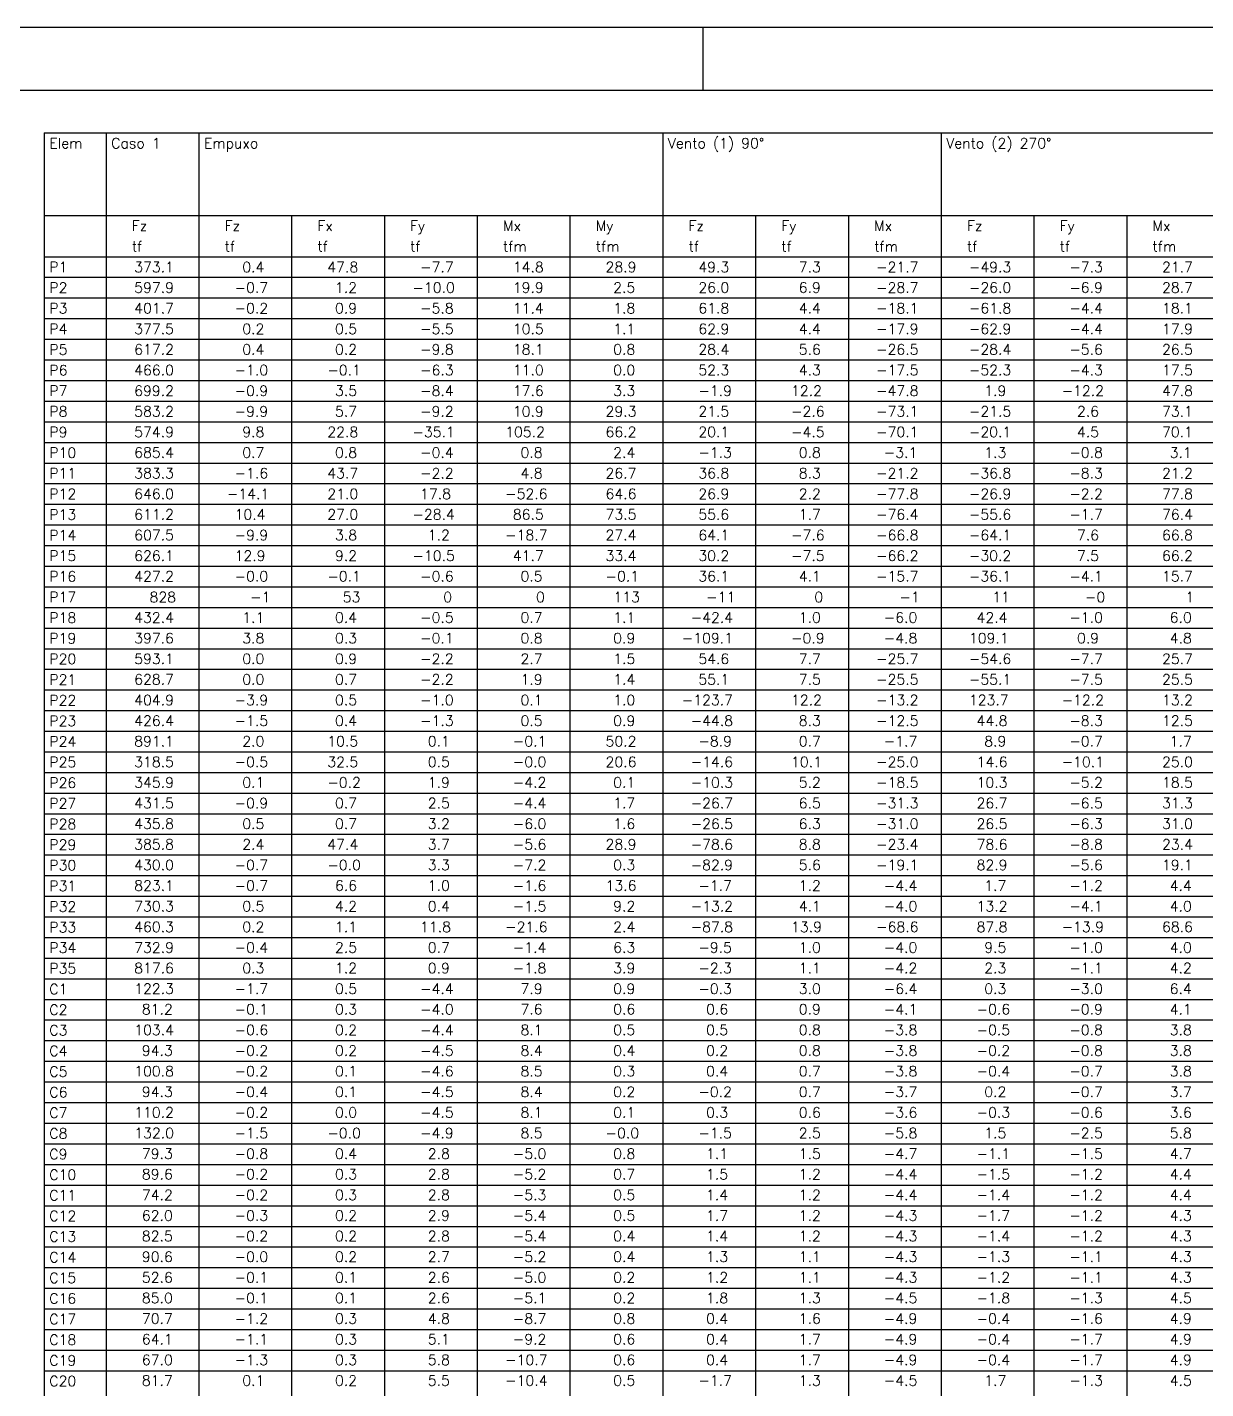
# Model space of a CAD drawing. Extents: x 13140 to 24180, y 0 to 6308.
# Drawn here: x 18649 to 20054, y 4686 to 6308 of the extents above; entities that cross this region are included whole.
import ezdxf

# ---------------------------------------------------------------- set-up
doc = ezdxf.new("R2010")
doc.units = 0
doc.header["$LTSCALE"] = 75
doc.header["$MEASUREMENT"] = 0
doc.layers.get('0').update_dxf_attribs({"color": 3, "linetype": 'CONTINUOUS'})
doc.layers.add('221', color=1, linetype='CONTINUOUS')
doc.layers.add('222', color=6, linetype='CONTINUOUS')
doc.styles.get("Standard").update_dxf_attribs({"font": 'ROMANS.SHX'})

msp = doc.modelspace()

# ---------------------------------------------------------------- linework, layer by layer
for p, q in [((13140, 6307.5), (24180, 6307.5)), ((19455, 6232.5), (19455, 6307.5)), ((18669.5, 6181.6), (24051.4, 6181.6)), ((18669.5, 6181.6), (18669.5, 4019)), ((18743.3, 6181.6), (18743.3, 4019)), ((18853.9, 6181.6), (18853.9, 6083.3)), ((19406.8, 6181.6), (19406.8, 6083.3)), ((19738.5, 6181.6), (19738.5, 6083.3)), ((18669.5, 6083.3), (24051.4, 6083.3)), ((18853.9, 6083.3), (18853.9, 4019)), ((18964.4, 6083.3), (18964.4, 4019)), ((19075, 6083.3), (19075, 4019)), ((19185.6, 6083.3), (19185.6, 4019)), ((19296.2, 6083.3), (19296.2, 4019)), ((19406.8, 6083.3), (19406.8, 4019)), ((19517.4, 6083.3), (19517.4, 4019)), ((19628, 6083.3), (19628, 4019)), ((19738.5, 6083.3), (19738.5, 4019)), ((19849.1, 6083.3), (19849.1, 4019)), ((19959.7, 6083.3), (19959.7, 4019)), ((18669.5, 6034.1), (24051.4, 6034.1))]:
    msp.add_line(p, q)
at = {"layer": '221'}
for p, q in [((18669.5, 6009.6), (24051.4, 6009.6)), ((18669.5, 5985), (24051.4, 5985)), ((18669.5, 5960.4), (24051.4, 5960.4)), ((18669.5, 5935.8), (24051.4, 5935.8)), ((18669.5, 5911.3), (24051.4, 5911.3)), ((18669.5, 5886.7), (24051.4, 5886.7)), ((18669.5, 5862.1), (24051.4, 5862.1)), ((18669.5, 5837.5), (24051.4, 5837.5)), ((18669.5, 5813), (24051.4, 5813)), ((18669.5, 5788.4), (24051.4, 5788.4)), ((18669.5, 5763.8), (24051.4, 5763.8)), ((18669.5, 5739.2), (24051.4, 5739.2)), ((18669.5, 5714.7), (24051.4, 5714.7)), ((18669.5, 5690.1), (24050.3, 5690.1)), ((18669.5, 5665.5), (24050.3, 5665.5)), ((18669.5, 5641), (24050.3, 5641)), ((18669.5, 5616.4), (24051.4, 5616.4)), ((18669.5, 5591.8), (24050.3, 5591.8)), ((18669.5, 5567.2), (24051.4, 5567.2)), ((18669.5, 5542.7), (24051.4, 5542.7)), ((18669.5, 5518.1), (24051.4, 5518.1)), ((18669.5, 5493.5), (24051.4, 5493.5)), ((18669.5, 5468.9), (24051.4, 5468.9)), ((18669.5, 5444.4), (24051.4, 5444.4)), ((18669.5, 5444.4), (24051.4, 5444.4)), ((18669.5, 5419.8), (24051.4, 5419.8)), ((18669.5, 5419.8), (24051.4, 5419.8)), ((18669.5, 5395.2), (24051.4, 5395.2)), ((18669.5, 5370.6), (24051.4, 5370.6)), ((18669.5, 5346.1), (24051.4, 5346.1)), ((18669.5, 5321.5), (24051.4, 5321.5)), ((18669.5, 5321.5), (24051.4, 5321.5)), ((18669.5, 5296.9), (24051.4, 5296.9)), ((18669.5, 5272.3), (24051.4, 5272.3)), ((18669.5, 5247.8), (24051.4, 5247.8)), ((18669.5, 5223.2), (24051.4, 5223.2)), ((18669.5, 5198.6), (24051.4, 5198.6)), ((18669.5, 5174), (24051.4, 5174)), ((18669.5, 5149.5), (24051.4, 5149.5)), ((18669.5, 5124.9), (24051.4, 5124.9)), ((18669.5, 5100.3), (24051.4, 5100.3)), ((18669.5, 5075.7), (24051.4, 5075.7)), ((18669.5, 5051.2), (24051.4, 5051.2)), ((18669.5, 5026.6), (24051.4, 5026.6)), ((18669.5, 5002), (24051.4, 5002)), ((18669.5, 4977.4), (24051.4, 4977.4)), ((18669.5, 4952.9), (24051.4, 4952.9)), ((18669.5, 4928.3), (24051.4, 4928.3)), ((18669.5, 4903.7), (24051.4, 4903.7)), ((18669.5, 4879.1), (24051.4, 4879.1)), ((18669.5, 4854.6), (24051.4, 4854.6)), ((18669.5, 4830), (24051.4, 4830)), ((18669.5, 4805.4), (24051.4, 4805.4)), ((18669.5, 4780.8), (24051.4, 4780.8)), ((18669.5, 4756.3), (24051.4, 4756.3)), ((18669.5, 4731.7), (24051.4, 4731.7)), ((18669.5, 4707.1), (24051.4, 4707.1))]:
    msp.add_line(p, q, dxfattribs=at)
at = {"layer": '222'}
msp.add_line((13327.5, 6232.5), (24105, 6232.5), dxfattribs=at)

# ---------------------------------------------------------------- texts
for s, height, p in [('Elem', 12.29, (18675.7, 6163.2)), ('Caso 1', 12.29, (18749.4, 6163.2)), ('Empuxo', 12.29, (18860, 6163.2)), ('Vento (1) 90%%d', 12.287, (19412.9, 6163.2)), ('Vento (2) 270%%d', 12.287, (19744.7, 6163.2)), ('Fz', 12.29, (18774, 6064.9)), ('Fz', 12.29, (18884.6, 6064.9)), ('Fx', 12.29, (18995.2, 6064.9)), ('Fy', 12.29, (19105.7, 6064.9)), ('Mx', 12.29, (19216.3, 6064.9)), ('My', 12.29, (19326.9, 6064.9)), ('Fz', 12.29, (19437.5, 6064.9)), ('Fy', 12.29, (19548.1, 6064.9)), ('Mx', 12.29, (19658.7, 6064.9)), ('Fz', 12.29, (19769.3, 6064.9)), ('Fy', 12.29, (19879.8, 6064.9)), ('Mx', 12.29, (19990.4, 6064.9)), ('tf', 12.29, (18774, 6040.3)), ('tf', 12.29, (18884.6, 6040.3)), ('tf', 12.29, (18995.2, 6040.3)), ('tf', 12.29, (19105.7, 6040.3)), ('tfm', 12.29, (19216.3, 6040.3)), ('tfm', 12.29, (19326.9, 6040.3)), ('tf', 12.29, (19437.5, 6040.3)), ('tf', 12.29, (19548.1, 6040.3)), ('tfm', 12.29, (19658.7, 6040.3)), ('tf', 12.29, (19769.3, 6040.3)), ('tf', 12.29, (19879.8, 6040.3)), ('tfm', 12.29, (19990.4, 6040.3)), ('P1', 12.3, (18675.7, 6015.7)), ('   373.1', 12.28, (18749.4, 6015.7)), ('     0.4', 12.28, (18859.9, 6015.7)), ('    47.8', 12.28, (18970.4, 6015.7)), ('    -7.7', 12.28, (19081, 6015.7)), ('    14.8', 12.28, (19191.5, 6015.7)), ('    28.9', 12.28, (19302, 6015.7)), ('    49.3', 12.28, (19412.6, 6015.7)), ('     7.3', 12.28, (19523.1, 6015.7)), ('   -21.7', 12.28, (19633.6, 6015.7)), ('   -49.3', 12.28, (19744.2, 6015.7)), ('    -7.3', 12.28, (19854.7, 6015.7)), ('    21.7', 12.28, (19965.2, 6015.7)), ('P2', 12.29, (18675.7, 5991.1)), ('   597.9', 12.28, (18749.4, 5991.2)), ('    -0.7', 12.28, (18859.9, 5991.2)), ('     1.2', 12.28, (18970.4, 5991.2)), ('   -10.0', 12.28, (19081, 5991.2)), ('    19.9', 12.28, (19191.5, 5991.2)), ('     2.5', 12.28, (19302, 5991.2)), ('    26.0', 12.28, (19412.6, 5991.2)), ('     6.9', 12.28, (19523.1, 5991.2)), ('   -28.7', 12.28, (19633.6, 5991.2)), ('   -26.0', 12.28, (19744.2, 5991.2)), ('    -6.9', 12.28, (19854.7, 5991.2)), ('    28.7', 12.28, (19965.2, 5991.2)), ('P3', 12.29, (18675.7, 5966.6)), ('   401.7', 12.28, (18749.4, 5966.6)), ('    -0.2', 12.28, (18859.9, 5966.6)), ('     0.9', 12.28, (18970.4, 5966.6)), ('    -5.8', 12.28, (19081, 5966.6)), ('    11.4', 12.28, (19191.5, 5966.6)), ('     1.8', 12.28, (19302, 5966.6)), ('    61.8', 12.28, (19412.6, 5966.6)), ('     4.4', 12.28, (19523.1, 5966.6)), ('   -18.1', 12.28, (19633.6, 5966.6)), ('   -61.8', 12.28, (19744.2, 5966.6)), ('    -4.4', 12.28, (19854.7, 5966.6)), ('    18.1', 12.28, (19965.2, 5966.6)), ('P4', 12.29, (18675.7, 5942)), ('   377.5', 12.28, (18749.4, 5942)), ('     0.2', 12.28, (18859.9, 5942)), ('     0.5', 12.28, (18970.4, 5942)), ('    -5.5', 12.28, (19081, 5942)), ('    10.5', 12.28, (19191.5, 5942)), ('     1.1', 12.28, (19302, 5942)), ('    62.9', 12.28, (19412.6, 5942)), ('     4.4', 12.28, (19523.1, 5942)), ('   -17.9', 12.28, (19633.6, 5942)), ('   -62.9', 12.28, (19744.2, 5942)), ('    -4.4', 12.28, (19854.7, 5942)), ('    17.9', 12.28, (19965.2, 5942)), ('P5', 12.29, (18675.7, 5917.4)), ('   617.2', 12.28, (18749.4, 5917.5)), ('     0.4', 12.28, (18859.9, 5917.5)), ('     0.2', 12.28, (18970.4, 5917.5)), ('    -9.8', 12.28, (19081, 5917.5)), ('    18.1', 12.28, (19191.5, 5917.5)), ('     0.8', 12.28, (19302, 5917.5)), ('    28.4', 12.28, (19412.6, 5917.5)), ('     5.6', 12.28, (19523.1, 5917.5)), ('   -26.5', 12.28, (19633.6, 5917.5)), ('   -28.4', 12.28, (19744.2, 5917.5)), ('    -5.6', 12.28, (19854.7, 5917.5)), ('    26.5', 12.28, (19965.2, 5917.5)), ('P6', 12.29, (18675.7, 5892.8)), ('   466.0', 12.28, (18749.4, 5892.9)), ('    -1.0', 12.28, (18859.9, 5892.9)), ('    -0.1', 12.28, (18970.4, 5892.9)), ('    -6.3', 12.28, (19081, 5892.9)), ('    11.0', 12.28, (19191.5, 5892.9)), ('     0.0', 12.28, (19302, 5892.9)), ('    52.3', 12.28, (19412.6, 5892.9)), ('     4.3', 12.28, (19523.1, 5892.9)), ('   -17.5', 12.28, (19633.6, 5892.9)), ('   -52.3', 12.28, (19744.2, 5892.9)), ('    -4.3', 12.28, (19854.7, 5892.9)), ('    17.5', 12.28, (19965.2, 5892.9)), ('P7', 12.29, (18675.7, 5868.3)), ('   699.2', 12.28, (18749.4, 5868.3)), ('    -0.9', 12.28, (18859.9, 5868.3)), ('     3.5', 12.28, (18970.4, 5868.3)), ('    -8.4', 12.28, (19081, 5868.3)), ('    17.6', 12.28, (19191.5, 5868.3)), ('     3.3', 12.28, (19302, 5868.3)), ('    -1.9', 12.28, (19412.6, 5868.3)), ('    12.2', 12.28, (19523.1, 5868.3)), ('   -47.8', 12.28, (19633.6, 5868.3)), ('     1.9', 12.28, (19744.2, 5868.3)), ('   -12.2', 12.28, (19854.7, 5868.3)), ('    47.8', 12.28, (19965.2, 5868.3)), ('P8', 12.29, (18675.7, 5843.7)), ('   583.2', 12.28, (18749.4, 5843.8)), ('    -9.9', 12.28, (18859.9, 5843.8)), ('     5.7', 12.28, (18970.4, 5843.8)), ('    -9.2', 12.28, (19081, 5843.8)), ('    10.9', 12.28, (19191.5, 5843.8)), ('    29.3', 12.28, (19302, 5843.8)), ('    21.5', 12.28, (19412.6, 5843.8)), ('    -2.6', 12.28, (19523.1, 5843.8)), ('   -73.1', 12.28, (19633.6, 5843.8)), ('   -21.5', 12.28, (19744.2, 5843.8)), ('     2.6', 12.28, (19854.7, 5843.8)), ('    73.1', 12.28, (19965.2, 5843.8)), ('P9', 12.29, (18675.7, 5819.1)), ('   574.9', 12.28, (18749.4, 5819.2)), ('     9.8', 12.28, (18859.9, 5819.2)), ('    22.8', 12.28, (18970.4, 5819.2)), ('   -35.1', 12.28, (19081, 5819.2)), ('   105.2', 12.28, (19191.5, 5819.2)), ('    66.2', 12.28, (19302, 5819.2)), ('    20.1', 12.28, (19412.6, 5819.2)), ('    -4.5', 12.28, (19523.1, 5819.2)), ('   -70.1', 12.28, (19633.6, 5819.2)), ('   -20.1', 12.28, (19744.2, 5819.2)), ('     4.5', 12.28, (19854.7, 5819.2)), ('    70.1', 12.28, (19965.2, 5819.2)), ('P10', 12.29, (18675.7, 5794.5)), ('   685.4', 12.28, (18749.4, 5794.7)), ('     0.7', 12.28, (18859.9, 5794.7)), ('     0.8', 12.28, (18970.4, 5794.7)), ('    -0.4', 12.28, (19081, 5794.7)), ('     0.8', 12.28, (19191.5, 5794.7)), ('     2.4', 12.28, (19302, 5794.7)), ('    -1.3', 12.28, (19412.6, 5794.7)), ('     0.8', 12.28, (19523.1, 5794.7)), ('    -3.1', 12.28, (19633.6, 5794.7)), ('     1.3', 12.28, (19744.2, 5794.7)), ('    -0.8', 12.28, (19854.7, 5794.7)), ('     3.1', 12.28, (19965.2, 5794.7)), ('P11', 12.3, (18675.7, 5770)), ('   383.3', 12.28, (18749.4, 5770.1)), ('    -1.6', 12.28, (18859.9, 5770.1)), ('    43.7', 12.28, (18970.4, 5770.1)), ('    -2.2', 12.28, (19081, 5770.1)), ('     4.8', 12.28, (19191.5, 5770.1)), ('    26.7', 12.28, (19302, 5770.1)), ('    36.8', 12.28, (19412.6, 5770.1)), ('     8.3', 12.28, (19523.1, 5770.1)), ('   -21.2', 12.28, (19633.6, 5770.1)), ('   -36.8', 12.28, (19744.2, 5770.1)), ('    -8.3', 12.28, (19854.7, 5770.1)), ('    21.2', 12.28, (19965.2, 5770.1)), ('   646.0', 12.28, (18749.4, 5745.5)), ('   -14.1', 12.28, (18859.9, 5745.5)), ('    21.0', 12.28, (18970.4, 5745.5)), ('    17.8', 12.28, (19081, 5745.5)), ('   -52.6', 12.28, (19191.5, 5745.5)), ('    64.6', 12.28, (19302, 5745.5)), ('    26.9', 12.28, (19412.6, 5745.5)), ('     2.2', 12.28, (19523.1, 5745.5)), ('   -77.8', 12.28, (19633.6, 5745.5)), ('   -26.9', 12.28, (19744.2, 5745.5)), ('    -2.2', 12.28, (19854.7, 5745.5)), ('    77.8', 12.28, (19965.2, 5745.5)), ('P12', 12.29, (18675.7, 5745.4)), ('P13', 12.29, (18675.7, 5720.8)), ('   611.2', 12.28, (18749.4, 5721)), ('    10.4', 12.28, (18859.9, 5721)), ('    27.0', 12.28, (18970.4, 5721)), ('   -28.4', 12.28, (19081, 5721)), ('    86.5', 12.28, (19191.5, 5721)), ('    73.5', 12.28, (19302, 5721)), ('    55.6', 12.28, (19412.6, 5721)), ('     1.7', 12.28, (19523.1, 5721)), ('   -76.4', 12.28, (19633.6, 5721)), ('   -55.6', 12.28, (19744.2, 5721)), ('    -1.7', 12.28, (19854.7, 5721)), ('    76.4', 12.28, (19965.2, 5721)), ('P14', 12.29, (18675.7, 5696.2)), ('   607.5', 12.28, (18749.4, 5696.4)), ('    -9.9', 12.28, (18859.9, 5696.4)), ('     3.8', 12.28, (18970.4, 5696.4)), ('     1.2', 12.28, (19081, 5696.4)), ('   -18.7', 12.28, (19191.5, 5696.4)), ('    27.4', 12.28, (19302, 5696.4)), ('    64.1', 12.28, (19412.6, 5696.4)), ('    -7.6', 12.28, (19523.1, 5696.4)), ('   -66.8', 12.28, (19633.6, 5696.4)), ('   -64.1', 12.28, (19744.2, 5696.4)), ('     7.6', 12.28, (19854.7, 5696.4)), ('    66.8', 12.28, (19965.2, 5696.4)), ('P15', 12.29, (18675.7, 5671.7)), ('   626.1', 12.28, (18749.4, 5671.8)), ('    12.9', 12.28, (18859.9, 5671.8)), ('     9.2', 12.28, (18970.4, 5671.8)), ('   -10.5', 12.28, (19081, 5671.8)), ('    41.7', 12.28, (19191.5, 5671.8)), ('    33.4', 12.28, (19302, 5671.8)), ('    30.2', 12.28, (19412.6, 5671.8)), ('    -7.5', 12.28, (19523.1, 5671.8)), ('   -66.2', 12.28, (19633.6, 5671.8)), ('   -30.2', 12.28, (19744.2, 5671.8)), ('     7.5', 12.28, (19854.7, 5671.8)), ('    66.2', 12.28, (19965.2, 5671.8)), ('P16', 12.29, (18675.7, 5647.1)), ('   427.2', 12.28, (18749.4, 5647.3)), ('    -0.0', 12.28, (18859.9, 5647.3)), ('    -0.1', 12.28, (18970.4, 5647.3)), ('    -0.6', 12.28, (19081, 5647.3)), ('     0.5', 12.28, (19191.5, 5647.3)), ('    -0.1', 12.28, (19302, 5647.3)), ('    36.1', 12.28, (19412.6, 5647.3)), ('     4.1', 12.28, (19523.1, 5647.3)), ('   -15.7', 12.28, (19633.6, 5647.3)), ('   -36.1', 12.28, (19744.2, 5647.3)), ('    -4.1', 12.28, (19854.7, 5647.3)), ('    15.7', 12.28, (19965.2, 5647.3)), ('P17', 12.29, (18675.7, 5622.5)), ('P17', 12.28, (18675.7, 5622.5)), ('     828', 12.28, (18749.4, 5622.5)), ('      -1', 12.28, (18860, 5622.5)), ('      53', 12.28, (18970.5, 5622.5)), ('       0', 12.28, (19081.1, 5622.5)), ('       0', 12.28, (19191.6, 5622.5)), ('     113', 12.28, (19302.2, 5622.5)), ('     -11', 12.28, (19412.8, 5622.5)), ('       0', 12.28, (19523.3, 5622.5)), ('      -1', 12.28, (19633.9, 5622.5)), ('      11', 12.28, (19744.5, 5622.5)), ('      -0', 12.28, (19855, 5622.5)), ('       1', 12.28, (19965.6, 5622.5)), ('P18', 12.29, (18675.7, 5597.9)), ('   432.4', 12.28, (18749.4, 5598.2)), ('     1.1', 12.28, (18859.9, 5598.2)), ('     0.4', 12.28, (18970.4, 5598.2)), ('    -0.5', 12.28, (19081, 5598.2)), ('     0.7', 12.28, (19191.5, 5598.2)), ('     1.1', 12.28, (19302, 5598.2)), ('   -42.4', 12.28, (19412.6, 5598.2)), ('     1.0', 12.28, (19523.1, 5598.2)), ('    -6.0', 12.28, (19633.6, 5598.2)), ('    42.4', 12.28, (19744.2, 5598.2)), ('    -1.0', 12.28, (19854.7, 5598.2)), ('     6.0', 12.28, (19965.2, 5598.2)), ('P19', 12.29, (18675.7, 5573.4)), ('   397.6', 12.28, (18749.4, 5573.6)), ('     3.8', 12.28, (18859.9, 5573.6)), ('     0.3', 12.28, (18970.4, 5573.6)), ('    -0.1', 12.28, (19081, 5573.6)), ('     0.8', 12.28, (19191.5, 5573.6)), ('     0.9', 12.28, (19302, 5573.6)), ('  -109.1', 12.28, (19412.6, 5573.6)), ('    -0.9', 12.28, (19523.1, 5573.6)), ('    -4.8', 12.28, (19633.6, 5573.6)), ('   109.1', 12.28, (19744.2, 5573.6)), ('     0.9', 12.28, (19854.7, 5573.6)), ('     4.8', 12.28, (19965.2, 5573.6)), ('P20', 12.29, (18675.7, 5548.8)), ('   593.1', 12.28, (18749.4, 5549)), ('     0.0', 12.28, (18859.9, 5549)), ('     0.9', 12.28, (18970.4, 5549)), ('    -2.2', 12.28, (19081, 5549)), ('     2.7', 12.28, (19191.5, 5549)), ('     1.5', 12.28, (19302, 5549)), ('    54.6', 12.28, (19412.6, 5549)), ('     7.7', 12.28, (19523.1, 5549)), ('   -25.7', 12.28, (19633.6, 5549)), ('   -54.6', 12.28, (19744.2, 5549)), ('    -7.7', 12.28, (19854.7, 5549)), ('    25.7', 12.28, (19965.2, 5549)), ('P21', 12.29, (18675.7, 5524.2)), ('   628.7', 12.28, (18749.4, 5524.5)), ('     0.0', 12.28, (18859.9, 5524.5)), ('     0.7', 12.28, (18970.4, 5524.5)), ('    -2.2', 12.28, (19081, 5524.5)), ('     1.9', 12.28, (19191.5, 5524.5)), ('     1.4', 12.28, (19302, 5524.5)), ('    55.1', 12.28, (19412.6, 5524.5)), ('     7.5', 12.28, (19523.1, 5524.5)), ('   -25.5', 12.28, (19633.6, 5524.5)), ('   -55.1', 12.28, (19744.2, 5524.5)), ('    -7.5', 12.28, (19854.7, 5524.5)), ('    25.5', 12.28, (19965.2, 5524.5)), ('P22', 12.29, (18675.7, 5499.6)), ('   404.9', 12.28, (18749.4, 5499.9)), ('    -3.9', 12.28, (18859.9, 5499.9)), ('     0.5', 12.28, (18970.4, 5499.9)), ('    -1.0', 12.28, (19081, 5499.9)), ('     0.1', 12.28, (19191.5, 5499.9)), ('     1.0', 12.28, (19302, 5499.9)), ('  -123.7', 12.28, (19412.6, 5499.9)), ('    12.2', 12.28, (19523.1, 5499.9)), ('   -13.2', 12.28, (19633.6, 5499.9)), ('   123.7', 12.28, (19744.2, 5499.9)), ('   -12.2', 12.28, (19854.7, 5499.9)), ('    13.2', 12.28, (19965.2, 5499.9)), ('P23', 12.29, (18675.7, 5475.1)), ('   426.4', 12.28, (18749.4, 5475.3)), ('    -1.5', 12.28, (18859.9, 5475.3)), ('     0.4', 12.28, (18970.4, 5475.3)), ('    -1.3', 12.28, (19081, 5475.3)), ('     0.5', 12.28, (19191.5, 5475.3)), ('     0.9', 12.28, (19302, 5475.3)), ('   -44.8', 12.28, (19412.6, 5475.3)), ('     8.3', 12.28, (19523.1, 5475.3)), ('   -12.5', 12.28, (19633.6, 5475.3)), ('    44.8', 12.28, (19744.2, 5475.3)), ('    -8.3', 12.28, (19854.7, 5475.3)), ('    12.5', 12.28, (19965.2, 5475.3)), ('P24', 12.29, (18675.7, 5450.5)), ('   891.1', 12.28, (18749.4, 5450.8)), ('     2.0', 12.28, (18859.9, 5450.8)), ('    10.5', 12.28, (18970.4, 5450.8)), ('     0.1', 12.28, (19081, 5450.8)), ('    -0.1', 12.28, (19191.5, 5450.8)), ('    50.2', 12.28, (19302, 5450.8)), ('    -8.9', 12.28, (19412.6, 5450.8)), ('     0.7', 12.28, (19523.1, 5450.8)), ('    -1.7', 12.28, (19633.6, 5450.8)), ('     8.9', 12.28, (19744.2, 5450.8)), ('    -0.7', 12.28, (19854.7, 5450.8)), ('     1.7', 12.28, (19965.2, 5450.8)), ('P25', 12.3, (18675.7, 5425.9)), ('   318.5', 12.28, (18749.4, 5426.2)), ('    -0.5', 12.28, (18859.9, 5426.2)), ('    32.5', 12.28, (18970.4, 5426.2)), ('     0.5', 12.28, (19081, 5426.2)), ('    -0.0', 12.28, (19191.5, 5426.2)), ('    20.6', 12.28, (19302, 5426.2)), ('   -14.6', 12.28, (19412.6, 5426.2)), ('    10.1', 12.28, (19523.1, 5426.2)), ('   -25.0', 12.28, (19633.6, 5426.2)), ('    14.6', 12.28, (19744.2, 5426.2)), ('   -10.1', 12.28, (19854.7, 5426.2)), ('    25.0', 12.28, (19965.2, 5426.2)), ('P26', 12.29, (18675.7, 5401.3)), ('   345.9', 12.28, (18749.4, 5401.7)), ('     0.1', 12.28, (18859.9, 5401.7)), ('    -0.2', 12.28, (18970.4, 5401.7)), ('     1.9', 12.28, (19081, 5401.7)), ('    -4.2', 12.28, (19191.5, 5401.7)), ('     0.1', 12.28, (19302, 5401.7)), ('   -10.3', 12.28, (19412.6, 5401.7)), ('     5.2', 12.28, (19523.1, 5401.7)), ('   -18.5', 12.28, (19633.6, 5401.7)), ('    10.3', 12.28, (19744.2, 5401.7)), ('    -5.2', 12.28, (19854.7, 5401.7)), ('    18.5', 12.28, (19965.2, 5401.7)), ('P27', 12.29, (18675.7, 5376.8)), ('   431.5', 12.28, (18749.4, 5377.1)), ('    -0.9', 12.28, (18859.9, 5377.1)), ('     0.7', 12.28, (18970.4, 5377.1)), ('     2.5', 12.28, (19081, 5377.1)), ('    -4.4', 12.28, (19191.5, 5377.1)), ('     1.7', 12.28, (19302, 5377.1)), ('   -26.7', 12.28, (19412.6, 5377.1)), ('     6.5', 12.28, (19523.1, 5377.1)), ('   -31.3', 12.28, (19633.6, 5377.1)), ('    26.7', 12.28, (19744.2, 5377.1)), ('    -6.5', 12.28, (19854.7, 5377.1)), ('    31.3', 12.28, (19965.2, 5377.1)), ('P28', 12.29, (18675.7, 5352.2)), ('   435.8', 12.28, (18749.4, 5352.5)), ('     0.5', 12.28, (18859.9, 5352.5)), ('     0.7', 12.28, (18970.4, 5352.5)), ('     3.2', 12.28, (19081, 5352.5)), ('    -6.0', 12.28, (19191.5, 5352.5)), ('     1.6', 12.28, (19302, 5352.5)), ('   -26.5', 12.28, (19412.6, 5352.5)), ('     6.3', 12.28, (19523.1, 5352.5)), ('   -31.0', 12.28, (19633.6, 5352.5)), ('    26.5', 12.28, (19744.2, 5352.5)), ('    -6.3', 12.28, (19854.7, 5352.5)), ('    31.0', 12.28, (19965.2, 5352.5)), ('P29', 12.3, (18675.7, 5327.6)), ('   385.8', 12.28, (18749.4, 5328)), ('     2.4', 12.28, (18859.9, 5328)), ('    47.4', 12.28, (18970.4, 5328)), ('     3.7', 12.28, (19081, 5328)), ('    -5.6', 12.28, (19191.5, 5328)), ('    28.9', 12.28, (19302, 5328)), ('   -78.6', 12.28, (19412.6, 5328)), ('     8.8', 12.28, (19523.1, 5328)), ('   -23.4', 12.28, (19633.6, 5328)), ('    78.6', 12.28, (19744.2, 5328)), ('    -8.8', 12.28, (19854.7, 5328)), ('    23.4', 12.28, (19965.2, 5328)), ('P30', 12.29, (18675.7, 5303.1)), ('   430.0', 12.28, (18749.4, 5303.4)), ('    -0.7', 12.28, (18859.9, 5303.4)), ('    -0.0', 12.28, (18970.4, 5303.4)), ('     3.3', 12.28, (19081, 5303.4)), ('    -7.2', 12.28, (19191.5, 5303.4)), ('     0.3', 12.28, (19302, 5303.4)), ('   -82.9', 12.28, (19412.6, 5303.4)), ('     5.6', 12.28, (19523.1, 5303.4)), ('   -19.1', 12.28, (19633.6, 5303.4)), ('    82.9', 12.28, (19744.2, 5303.4)), ('    -5.6', 12.28, (19854.7, 5303.4)), ('    19.1', 12.28, (19965.2, 5303.4)), ('P31', 12.29, (18675.7, 5278.5)), ('   823.1', 12.28, (18749.4, 5278.8)), ('    -0.7', 12.28, (18859.9, 5278.8)), ('     6.6', 12.28, (18970.4, 5278.8)), ('     1.0', 12.28, (19081, 5278.8)), ('    -1.6', 12.28, (19191.5, 5278.8)), ('    13.6', 12.28, (19302, 5278.8)), ('    -1.7', 12.28, (19412.6, 5278.8)), ('     1.2', 12.28, (19523.1, 5278.8)), ('    -4.4', 12.28, (19633.6, 5278.8)), ('     1.7', 12.28, (19744.2, 5278.8)), ('    -1.2', 12.28, (19854.7, 5278.8)), ('     4.4', 12.28, (19965.2, 5278.8)), ('P32', 12.29, (18675.7, 5253.9)), ('   730.3', 12.28, (18749.4, 5254.3)), ('     0.5', 12.28, (18859.9, 5254.3)), ('     4.2', 12.28, (18970.4, 5254.3)), ('     0.4', 12.28, (19081, 5254.3)), ('    -1.5', 12.28, (19191.5, 5254.3)), ('     9.2', 12.28, (19302, 5254.3)), ('   -13.2', 12.28, (19412.6, 5254.3)), ('     4.1', 12.28, (19523.1, 5254.3)), ('    -4.0', 12.28, (19633.6, 5254.3)), ('    13.2', 12.28, (19744.2, 5254.3)), ('    -4.1', 12.28, (19854.7, 5254.3)), ('     4.0', 12.28, (19965.2, 5254.3)), ('P33', 12.29, (18675.7, 5229.3)), ('   460.3', 12.28, (18749.4, 5229.7)), ('     0.2', 12.28, (18859.9, 5229.7)), ('     1.1', 12.28, (18970.4, 5229.7)), ('    11.8', 12.28, (19081, 5229.7)), ('   -21.6', 12.28, (19191.5, 5229.7)), ('     2.4', 12.28, (19302, 5229.7)), ('   -87.8', 12.28, (19412.6, 5229.7)), ('    13.9', 12.28, (19523.1, 5229.7)), ('   -68.6', 12.28, (19633.6, 5229.7)), ('    87.8', 12.28, (19744.2, 5229.7)), ('   -13.9', 12.28, (19854.7, 5229.7)), ('    68.6', 12.28, (19965.2, 5229.7)), ('P34', 12.29, (18675.7, 5204.8)), ('   732.9', 12.28, (18749.4, 5205.1)), ('    -0.4', 12.28, (18859.9, 5205.1)), ('     2.5', 12.28, (18970.4, 5205.1)), ('     0.7', 12.28, (19081, 5205.1)), ('    -1.4', 12.28, (19191.5, 5205.1)), ('     6.3', 12.28, (19302, 5205.1)), ('    -9.5', 12.28, (19412.6, 5205.1)), ('     1.0', 12.28, (19523.1, 5205.1)), ('    -4.0', 12.28, (19633.6, 5205.1)), ('     9.5', 12.28, (19744.2, 5205.1)), ('    -1.0', 12.28, (19854.7, 5205.1)), ('     4.0', 12.28, (19965.2, 5205.1)), ('P35', 12.29, (18675.7, 5180.2)), ('   817.6', 12.28, (18749.4, 5180.6)), ('     0.3', 12.28, (18859.9, 5180.6)), ('     1.2', 12.28, (18970.4, 5180.6)), ('     0.9', 12.28, (19081, 5180.6)), ('    -1.8', 12.28, (19191.5, 5180.6)), ('     3.9', 12.28, (19302, 5180.6)), ('    -2.3', 12.28, (19412.6, 5180.6)), ('     1.1', 12.28, (19523.1, 5180.6)), ('    -4.2', 12.28, (19633.6, 5180.6)), ('     2.3', 12.28, (19744.2, 5180.6)), ('    -1.1', 12.28, (19854.7, 5180.6)), ('     4.2', 12.28, (19965.2, 5180.6)), ('C1', 12.29, (18675.7, 5155.6)), ('   122.3', 12.28, (18749.4, 5156)), ('    -1.7', 12.28, (18859.9, 5156)), ('     0.5', 12.28, (18970.4, 5156)), ('    -4.4', 12.28, (19081, 5156)), ('     7.9', 12.28, (19191.5, 5156)), ('     0.9', 12.28, (19302, 5156)), ('    -0.3', 12.28, (19412.6, 5156)), ('     3.0', 12.28, (19523.1, 5156)), ('    -6.4', 12.28, (19633.6, 5156)), ('     0.3', 12.28, (19744.2, 5156)), ('    -3.0', 12.28, (19854.7, 5156)), ('     6.4', 12.28, (19965.2, 5156)), ('C2', 12.29, (18675.7, 5131)), ('    81.2', 12.28, (18749.4, 5131.5)), ('    -0.1', 12.28, (18859.9, 5131.5)), ('     0.3', 12.28, (18970.4, 5131.5)), ('    -4.0', 12.28, (19081, 5131.5)), ('     7.6', 12.28, (19191.5, 5131.5)), ('     0.6', 12.28, (19302, 5131.5)), ('     0.6', 12.28, (19412.6, 5131.5)), ('     0.9', 12.28, (19523.1, 5131.5)), ('    -4.1', 12.28, (19633.6, 5131.5)), ('    -0.6', 12.28, (19744.2, 5131.5)), ('    -0.9', 12.28, (19854.7, 5131.5)), ('     4.1', 12.28, (19965.2, 5131.5)), ('C3', 12.29, (18675.7, 5106.5)), ('   103.4', 12.28, (18749.4, 5106.9)), ('    -0.6', 12.28, (18859.9, 5106.9)), ('     0.2', 12.28, (18970.4, 5106.9)), ('    -4.4', 12.28, (19081, 5106.9)), ('     8.1', 12.28, (19191.5, 5106.9)), ('     0.5', 12.28, (19302, 5106.9)), ('     0.5', 12.28, (19412.6, 5106.9)), ('     0.8', 12.28, (19523.1, 5106.9)), ('    -3.8', 12.28, (19633.6, 5106.9)), ('    -0.5', 12.28, (19744.2, 5106.9)), ('    -0.8', 12.28, (19854.7, 5106.9)), ('     3.8', 12.28, (19965.2, 5106.9)), ('C4', 12.29, (18675.7, 5081.9)), ('    94.3', 12.28, (18749.4, 5082.3)), ('    -0.2', 12.28, (18859.9, 5082.3)), ('     0.2', 12.28, (18970.4, 5082.3)), ('    -4.5', 12.28, (19081, 5082.3)), ('     8.4', 12.28, (19191.5, 5082.3)), ('     0.4', 12.28, (19302, 5082.3)), ('     0.2', 12.28, (19412.6, 5082.3)), ('     0.8', 12.28, (19523.1, 5082.3)), ('    -3.8', 12.28, (19633.6, 5082.3)), ('    -0.2', 12.28, (19744.2, 5082.3)), ('    -0.8', 12.28, (19854.7, 5082.3)), ('     3.8', 12.28, (19965.2, 5082.3)), ('C5', 12.29, (18675.7, 5057.3)), ('   100.8', 12.28, (18749.4, 5057.8)), ('    -0.2', 12.28, (18859.9, 5057.8)), ('     0.1', 12.28, (18970.4, 5057.8)), ('    -4.6', 12.28, (19081, 5057.8)), ('     8.5', 12.28, (19191.5, 5057.8)), ('     0.3', 12.28, (19302, 5057.8)), ('     0.4', 12.28, (19412.6, 5057.8)), ('     0.7', 12.28, (19523.1, 5057.8)), ('    -3.8', 12.28, (19633.6, 5057.8)), ('    -0.4', 12.28, (19744.2, 5057.8)), ('    -0.7', 12.28, (19854.7, 5057.8)), ('     3.8', 12.28, (19965.2, 5057.8)), ('C6', 12.29, (18675.7, 5032.7)), ('    94.3', 12.28, (18749.4, 5033.2)), ('    -0.4', 12.28, (18859.9, 5033.2)), ('     0.1', 12.28, (18970.4, 5033.2)), ('    -4.5', 12.28, (19081, 5033.2)), ('     8.4', 12.28, (19191.5, 5033.2)), ('     0.2', 12.28, (19302, 5033.2)), ('    -0.2', 12.28, (19412.6, 5033.2)), ('     0.7', 12.28, (19523.1, 5033.2)), ('    -3.7', 12.28, (19633.6, 5033.2)), ('     0.2', 12.28, (19744.2, 5033.2)), ('    -0.7', 12.28, (19854.7, 5033.2)), ('     3.7', 12.28, (19965.2, 5033.2)), ('C7', 12.29, (18675.7, 5008.2)), ('   110.2', 12.28, (18749.4, 5008.6)), ('    -0.2', 12.28, (18859.9, 5008.6)), ('     0.0', 12.28, (18970.4, 5008.6)), ('    -4.5', 12.28, (19081, 5008.6)), ('     8.1', 12.28, (19191.5, 5008.6)), ('     0.1', 12.28, (19302, 5008.6)), ('     0.3', 12.28, (19412.6, 5008.6)), ('     0.6', 12.28, (19523.1, 5008.6)), ('    -3.6', 12.28, (19633.6, 5008.6)), ('    -0.3', 12.28, (19744.2, 5008.6)), ('    -0.6', 12.28, (19854.7, 5008.6)), ('     3.6', 12.28, (19965.2, 5008.6)), ('C8', 12.29, (18675.7, 4983.6)), ('   132.0', 12.3, (18749.4, 4984.1)), ('    -1.5', 12.28, (18859.9, 4984.1)), ('    -0.0', 12.28, (18970.4, 4984.1)), ('    -4.9', 12.28, (19081, 4984.1)), ('     8.5', 12.28, (19191.5, 4984.1)), ('    -0.0', 12.28, (19302, 4984.1)), ('    -1.5', 12.28, (19412.6, 4984.1)), ('     2.5', 12.28, (19523.1, 4984.1)), ('    -5.8', 12.28, (19633.6, 4984.1)), ('     1.5', 12.28, (19744.2, 4984.1)), ('    -2.5', 12.28, (19854.7, 4984.1)), ('     5.8', 12.28, (19965.2, 4984.1)), ('C9', 12.29, (18675.7, 4959)), ('    79.3', 12.28, (18749.4, 4959.5)), ('    -0.8', 12.28, (18859.9, 4959.5)), ('     0.4', 12.28, (18970.4, 4959.5)), ('     2.8', 12.28, (19081, 4959.5)), ('    -5.0', 12.28, (19191.5, 4959.5)), ('     0.8', 12.28, (19302, 4959.5)), ('     1.1', 12.28, (19412.6, 4959.5)), ('     1.5', 12.28, (19523.1, 4959.5)), ('    -4.7', 12.28, (19633.6, 4959.5)), ('    -1.1', 12.28, (19744.2, 4959.5)), ('    -1.5', 12.28, (19854.7, 4959.5)), ('     4.7', 12.28, (19965.2, 4959.5)), ('    89.6', 12.28, (18749.4, 4935)), ('    -0.2', 12.28, (18859.9, 4935)), ('     0.3', 12.28, (18970.4, 4935)), ('     2.8', 12.28, (19081, 4935)), ('    -5.2', 12.28, (19191.5, 4935)), ('     0.7', 12.28, (19302, 4935)), ('     1.5', 12.28, (19412.6, 4935)), ('     1.2', 12.28, (19523.1, 4935)), ('    -4.4', 12.28, (19633.6, 4935)), ('    -1.5', 12.28, (19744.2, 4935)), ('    -1.2', 12.28, (19854.7, 4935)), ('     4.4', 12.28, (19965.2, 4935)), ('C10', 12.29, (18675.7, 4934.4)), ('C11', 12.29, (18675.7, 4909.9)), ('    74.2', 12.28, (18749.4, 4910.4)), ('    -0.2', 12.28, (18859.9, 4910.4)), ('     0.3', 12.28, (18970.4, 4910.4)), ('     2.8', 12.28, (19081, 4910.4)), ('    -5.3', 12.28, (19191.5, 4910.4)), ('     0.5', 12.28, (19302, 4910.4)), ('     1.4', 12.28, (19412.6, 4910.4)), ('     1.2', 12.28, (19523.1, 4910.4)), ('    -4.4', 12.28, (19633.6, 4910.4)), ('    -1.4', 12.28, (19744.2, 4910.4)), ('    -1.2', 12.28, (19854.7, 4910.4)), ('     4.4', 12.28, (19965.2, 4910.4)), ('    62.0', 12.28, (18749.4, 4885.8)), ('    -0.3', 12.28, (18859.9, 4885.8)), ('     0.2', 12.28, (18970.4, 4885.8)), ('     2.9', 12.28, (19081, 4885.8)), ('    -5.4', 12.28, (19191.5, 4885.8)), ('     0.5', 12.28, (19302, 4885.8)), ('     1.7', 12.28, (19412.6, 4885.8)), ('     1.2', 12.28, (19523.1, 4885.8)), ('    -4.3', 12.28, (19633.6, 4885.8)), ('    -1.7', 12.28, (19744.2, 4885.8)), ('    -1.2', 12.28, (19854.7, 4885.8)), ('     4.3', 12.28, (19965.2, 4885.8)), ('C12', 12.29, (18675.7, 4885.3)), ('C13', 12.29, (18675.7, 4860.7)), ('    82.5', 12.28, (18749.4, 4861.3)), ('    -0.2', 12.28, (18859.9, 4861.3)), ('     0.2', 12.28, (18970.4, 4861.3)), ('     2.8', 12.28, (19081, 4861.3)), ('    -5.4', 12.28, (19191.5, 4861.3)), ('     0.4', 12.28, (19302, 4861.3)), ('     1.4', 12.28, (19412.6, 4861.3)), ('     1.2', 12.28, (19523.1, 4861.3)), ('    -4.3', 12.28, (19633.6, 4861.3)), ('    -1.4', 12.28, (19744.2, 4861.3)), ('    -1.2', 12.28, (19854.7, 4861.3)), ('     4.3', 12.28, (19965.2, 4861.3)), ('C14', 12.29, (18675.7, 4836.1)), ('    90.6', 12.28, (18749.4, 4836.7)), ('    -0.0', 12.28, (18859.9, 4836.7)), ('     0.2', 12.28, (18970.4, 4836.7)), ('     2.7', 12.28, (19081, 4836.7)), ('    -5.2', 12.28, (19191.5, 4836.7)), ('     0.4', 12.28, (19302, 4836.7)), ('     1.3', 12.28, (19412.6, 4836.7)), ('     1.1', 12.28, (19523.1, 4836.7)), ('    -4.3', 12.28, (19633.6, 4836.7)), ('    -1.3', 12.28, (19744.2, 4836.7)), ('    -1.1', 12.28, (19854.7, 4836.7)), ('     4.3', 12.28, (19965.2, 4836.7)), ('C15', 12.29, (18675.7, 4811.6)), ('    52.6', 12.28, (18749.4, 4812.1)), ('    -0.1', 12.28, (18859.9, 4812.1)), ('     0.1', 12.28, (18970.4, 4812.1)), ('     2.6', 12.28, (19081, 4812.1)), ('    -5.0', 12.28, (19191.5, 4812.1)), ('     0.2', 12.28, (19302, 4812.1)), ('     1.2', 12.28, (19412.6, 4812.1)), ('     1.1', 12.28, (19523.1, 4812.1)), ('    -4.3', 12.28, (19633.6, 4812.1)), ('    -1.2', 12.28, (19744.2, 4812.1)), ('    -1.1', 12.28, (19854.7, 4812.1)), ('     4.3', 12.28, (19965.2, 4812.1)), ('C16', 12.29, (18675.7, 4787)), ('    85.0', 12.28, (18749.4, 4787.6)), ('    -0.1', 12.28, (18859.9, 4787.6)), ('     0.1', 12.28, (18970.4, 4787.6)), ('     2.6', 12.28, (19081, 4787.6)), ('    -5.1', 12.28, (19191.5, 4787.6)), ('     0.2', 12.28, (19302, 4787.6)), ('     1.8', 12.28, (19412.6, 4787.6)), ('     1.3', 12.28, (19523.1, 4787.6)), ('    -4.5', 12.28, (19633.6, 4787.6)), ('    -1.8', 12.28, (19744.2, 4787.6)), ('    -1.3', 12.28, (19854.7, 4787.6)), ('     4.5', 12.28, (19965.2, 4787.6)), ('C17', 12.29, (18675.7, 4762.4)), ('    70.7', 12.28, (18749.4, 4763)), ('    -1.2', 12.28, (18859.9, 4763)), ('     0.3', 12.28, (18970.4, 4763)), ('     4.8', 12.28, (19081, 4763)), ('    -8.7', 12.28, (19191.5, 4763)), ('     0.8', 12.28, (19302, 4763)), ('     0.4', 12.28, (19412.6, 4763)), ('     1.6', 12.28, (19523.1, 4763)), ('    -4.9', 12.28, (19633.6, 4763)), ('    -0.4', 12.28, (19744.2, 4763)), ('    -1.6', 12.28, (19854.7, 4763)), ('     4.9', 12.28, (19965.2, 4763)), ('C18', 12.29, (18675.7, 4737.8)), ('    64.1', 12.28, (18749.4, 4738.5)), ('    -1.1', 12.28, (18859.9, 4738.5)), ('     0.3', 12.28, (18970.4, 4738.5)), ('     5.1', 12.28, (19081, 4738.5)), ('    -9.2', 12.28, (19191.5, 4738.5)), ('     0.6', 12.28, (19302, 4738.5)), ('     0.4', 12.28, (19412.6, 4738.5)), ('     1.7', 12.28, (19523.1, 4738.5)), ('    -4.9', 12.28, (19633.6, 4738.5)), ('    -0.4', 12.28, (19744.2, 4738.5)), ('    -1.7', 12.28, (19854.7, 4738.5)), ('     4.9', 12.28, (19965.2, 4738.5)), ('C19', 12.29, (18675.7, 4713.3)), ('    67.0', 12.28, (18749.4, 4713.9)), ('    -1.3', 12.28, (18859.9, 4713.9)), ('     0.3', 12.28, (18970.4, 4713.9)), ('     5.8', 12.28, (19081, 4713.9)), ('   -10.7', 12.28, (19191.5, 4713.9)), ('     0.6', 12.28, (19302, 4713.9)), ('     0.4', 12.28, (19412.6, 4713.9)), ('     1.7', 12.28, (19523.1, 4713.9)), ('    -4.9', 12.28, (19633.6, 4713.9)), ('    -0.4', 12.28, (19744.2, 4713.9)), ('    -1.7', 12.28, (19854.7, 4713.9)), ('     4.9', 12.28, (19965.2, 4713.9)), ('C20', 12.29, (18675.7, 4688.7)), ('    81.7', 12.28, (18749.4, 4689.3)), ('     0.1', 12.28, (18859.9, 4689.3)), ('     0.2', 12.28, (18970.4, 4689.3)), ('     5.5', 12.28, (19081, 4689.3)), ('   -10.4', 12.28, (19191.5, 4689.3)), ('     0.5', 12.28, (19302, 4689.3)), ('    -1.7', 12.28, (19412.6, 4689.3)), ('     1.3', 12.28, (19523.1, 4689.3)), ('    -4.5', 12.28, (19633.6, 4689.3)), ('     1.7', 12.28, (19744.2, 4689.3)), ('    -1.3', 12.28, (19854.7, 4689.3)), ('     4.5', 12.28, (19965.2, 4689.3))]:
    msp.add_text(s, height=height).set_placement(p)

doc.saveas('drawing.dxf')
